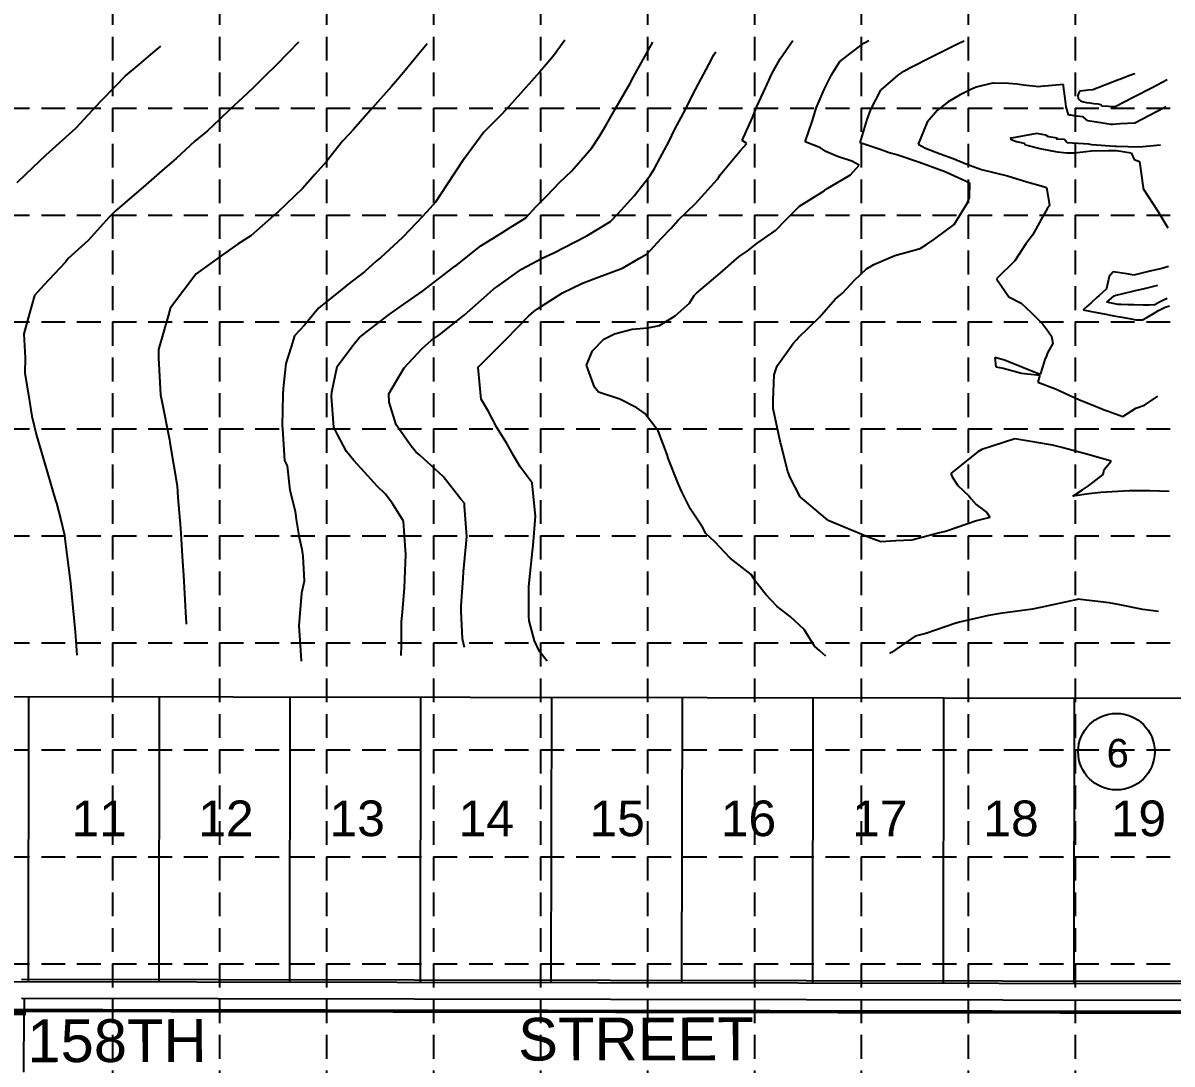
# Model space of a CAD drawing. Extents: x 626 to 3511, y 2890 to 4695.
# Drawn here: x 1491 to 1974.4, y 3975.2 to 4413.3 of the extents above; entities that cross this region are included whole.
import ezdxf
from ezdxf.enums import TextEntityAlignment as Align

# ---------------------------------------------------------------- set-up
doc = ezdxf.new("R2010")
doc.units = 0
doc.header["$LTSCALE"] = 100
doc.header["$MEASUREMENT"] = 0
doc.linetypes.add('HIDDEN', pattern=[0.375, 0.25, -0.125])
for name, color, linetype in [('$-BNDY', 6, 'CONTINUOUS'), ('$-LOTS', 4, 'CONTINUOUS'), ('DG-XCONTOURS', 9, 'CONTINUOUS'), ('DG-XIDX_CONTOURS', 2, 'CONTINUOUS'), ('FG-STNAME', 5, 'CONTINUOUS'), ('GRID', 254, 'HIDDEN'), ('P-P', 3, 'CONTINUOUS'), ('PSW-LOTNUM', 7, 'CONTINUOUS'), ('PSWDGC-NEW_STORM', 2, 'CONTINUOUS'), ('PSWDGC-PAVING', 3, 'CONTINUOUS')]:
    doc.layers.add(name, color=color, linetype=linetype)
doc.styles.get("Standard").update_dxf_attribs({"font": 'ARIAL.TTF'})

msp = doc.modelspace()

# ---------------------------------------------------------------- linework, layer by layer
at = {"layer": '$-BNDY', "color": 7}
msp.add_line((1978.29, 4129.03), (878.29, 4130.68), dxfattribs=at)
at = {"layer": '$-LOTS', "color": 7}
for p, q in [((1493.29, 4129.76), (1493.11, 4009.76)), ((1548.29, 4129.68), (1548.11, 4009.68)), ((1603.29, 4129.59), (1603.11, 4009.59)), ((1658.29, 4129.51), (1658.11, 4009.51)), ((1713.29, 4129.43), (1713.11, 4009.43)), ((1768.29, 4129.35), (1768.11, 4009.35)), ((1823.29, 4129.26), (1823.11, 4009.26)), ((1878.29, 4129.18), (1878.11, 4009.18)), ((1933.29, 4129.1), (1933.11, 4009.1)), ((2032.27, 4008.95), (953.11, 4010.57))]:
    msp.add_line(p, q, dxfattribs=at)
at = {"layer": 'DG-XCONTOURS', "color": 43}
for p, q in [((1606.88, 4405.18, 1149), (1602.79, 4400.94, 1149)), ((1660.98, 4404.52, 1148), (1657.6, 4400.28, 1148)), ((1718.91, 4406.06, 1147), (1714.15, 4399.39, 1147)), ((1753.38, 4400.48, 1146), (1756.01, 4405.22, 1146)), ((1809.62, 4398.13, 1144), (1814.83, 4405.91, 1144)), ((1843.13, 4403.53, 1143), (1844.76, 4404.77, 1143)), ((1844.76, 4404.77, 1143), (1846.9, 4405.93, 1143)), ((1873.77, 4399.28, 1142), (1884.98, 4404.9, 1142)), ((1884.98, 4404.9, 1142), (1887.03, 4405.75, 1142)), ((1602.79, 4400.94, 1149), (1597.18, 4395.27, 1149)), ((1657.6, 4400.28, 1148), (1651.02, 4392.47, 1148)), ((1747.18, 4389.28, 1146), (1753.38, 4400.48, 1146)), ((1834.62, 4397.09, 1143), (1843.13, 4403.53, 1143)), ((1597.18, 4395.27, 1149), (1593.04, 4391.1, 1149)), ((1711.09, 4395.75, 1147), (1708.39, 4392.65, 1147)), ((1714.15, 4399.39, 1147), (1711.09, 4395.75, 1147)), ((1806.13, 4391.93, 1144), (1809.62, 4398.13, 1144)), ((1831.21, 4391.4, 1143), (1834.62, 4397.09, 1143)), ((1864.06, 4394.39, 1142), (1873.77, 4399.28, 1142)), ((1593.04, 4391.1, 1149), (1587.79, 4386.04, 1149)), ((1651.02, 4392.47, 1148), (1647.8, 4388.63, 1148)), ((1708.39, 4392.65, 1147), (1702.57, 4386.06, 1147)), ((1803.45, 4386.03, 1144), (1806.13, 4391.93, 1144)), ((1828.07, 4385.26, 1143), (1831.21, 4391.4, 1143)), ((1851.93, 4385.01, 1142), (1859.25, 4391.26, 1142)), ((1859.25, 4391.26, 1142), (1861.58, 4393.03, 1142)), ((1861.58, 4393.03, 1142), (1864.06, 4394.39, 1142)), ((1955.53, 4390.67, 1142), (1952.47, 4389.52, 1142)), ((1958.21, 4391.66, 1142), (1955.53, 4390.67, 1142)), ((1958.73, 4391.83, 1142), (1958.21, 4391.66, 1142)), ((1587.79, 4386.04, 1149), (1583.33, 4381.75, 1149)), ((1645.99, 4386.52, 1148), (1637.98, 4377.58, 1148)), ((1647.8, 4388.63, 1148), (1645.99, 4386.52, 1148)), ((1702.57, 4386.06, 1147), (1695.69, 4378.36, 1147)), ((1740.09, 4377.04, 1146), (1745.81, 4386.7, 1146)), ((1745.81, 4386.7, 1146), (1746.68, 4388.38, 1146)), ((1746.68, 4388.38, 1146), (1747.18, 4389.28, 1146)), ((1799.57, 4377.9, 1144), (1803.45, 4386.03, 1144)), ((1824.76, 4377.37, 1143), (1828.07, 4385.26, 1143)), ((1847.74, 4376.88, 1142), (1851.93, 4385.01, 1142)), ((1889.54, 4385.18, 1141), (1885, 4382.84, 1141)), ((1892.06, 4386.31, 1141), (1889.54, 4385.18, 1141)), ((1898.91, 4387.91, 1141), (1892.06, 4386.31, 1141)), ((1899.38, 4387.98, 1141), (1898.91, 4387.91, 1141)), ((1905.61, 4387.82, 1141), (1899.38, 4387.98, 1141)), ((1909.31, 4387.5, 1141), (1905.61, 4387.82, 1141)), ((1911.96, 4387.06, 1141), (1909.31, 4387.5, 1141)), ((1917.15, 4386.52, 1141), (1911.96, 4387.06, 1141)), ((1918.39, 4386.45, 1141), (1917.15, 4386.52, 1141)), ((1919.22, 4386.48, 1141), (1918.39, 4386.45, 1141)), ((1928.73, 4387.37, 1141), (1919.22, 4386.48, 1141)), ((1928.77, 4387.05, 1141), (1928.73, 4387.37, 1141)), ((1928.81, 4386.66, 1141), (1928.77, 4387.05, 1141)), ((1929.34, 4382.42, 1141), (1928.81, 4386.66, 1141)), ((1941.1, 4385.15, 1142), (1938.96, 4384.92, 1142)), ((1945.47, 4386.8, 1142), (1941.1, 4385.15, 1142)), ((1946.82, 4387.31, 1142), (1945.47, 4386.8, 1142)), ((1951.97, 4389.32, 1142), (1946.82, 4387.31, 1142)), ((1952.47, 4389.52, 1142), (1951.97, 4389.32, 1142)), ((1958.33, 4382.16, 1142), (1966.05, 4386.09, 1142)), ((1966.05, 4386.09, 1142), (1972.34, 4389.47, 1142)), ((1583.33, 4381.75, 1149), (1578.21, 4376.93, 1149)), ((1885, 4382.84, 1141), (1880.2, 4380.04, 1141)), ((1929.8, 4379.3, 1141), (1929.34, 4382.42, 1141)), ((1935.33, 4384.27, 1142), (1934.85, 4382.68, 1142)), ((1934.85, 4382.68, 1142), (1934.97, 4381.3, 1142)), ((1934.97, 4381.3, 1142), (1935.99, 4380.53, 1142)), ((1935.49, 4384.47, 1142), (1935.33, 4384.27, 1142)), ((1935.69, 4384.56, 1142), (1935.49, 4384.47, 1142)), ((1938.23, 4384.85, 1142), (1935.69, 4384.56, 1142)), ((1935.99, 4380.53, 1142), (1936.61, 4380.26, 1142)), ((1936.61, 4380.26, 1142), (1938.43, 4379.73, 1142)), ((1938.96, 4384.92, 1142), (1938.23, 4384.85, 1142)), ((1950.58, 4378.18, 1142), (1958.33, 4382.16, 1142)), ((1578.21, 4376.93, 1149), (1573.64, 4372.58, 1149)), ((1637.98, 4377.58, 1148), (1629.86, 4368.35, 1148)), ((1693.94, 4376.53, 1147), (1692.32, 4374.82, 1147)), ((1695.69, 4378.36, 1147), (1693.94, 4376.53, 1147)), ((1736.06, 4369.83, 1146), (1740.09, 4377.04, 1146)), ((1797.96, 4373.44, 1144), (1799.57, 4377.9, 1144)), ((1823.2, 4372.24, 1143), (1824.76, 4377.37, 1143)), ((1846.17, 4372.63, 1142), (1847.74, 4376.88, 1142)), ((1875.71, 4376.62, 1141), (1871.35, 4371.46, 1141)), ((1880.2, 4380.04, 1141), (1875.71, 4376.62, 1141)), ((1929.97, 4377.97, 1141), (1929.8, 4379.3, 1141)), ((1930.95, 4374.66, 1141), (1929.97, 4377.97, 1141)), ((1938.43, 4379.73, 1142), (1939.86, 4379.64, 1142)), ((1939.86, 4379.64, 1142), (1941.53, 4379.4, 1142)), ((1941.53, 4379.4, 1142), (1943.17, 4379.19, 1142)), ((1943.17, 4379.19, 1142), (1944.46, 4378.95, 1142)), ((1944.46, 4378.95, 1142), (1944.96, 4378.46, 1142)), ((1944.96, 4378.46, 1142), (1950.58, 4378.18, 1142)), ((1971.15, 4377.57, 1141), (1958.84, 4371.1, 1141)), ((1971.9, 4377.96, 1141), (1971.15, 4377.57, 1141)), ((1573.64, 4372.58, 1149), (1568.6, 4367.84, 1149)), ((1692.32, 4374.82, 1147), (1684.9, 4367.26, 1147)), ((1793.58, 4363.86, 1144), (1797.96, 4373.44, 1144)), ((1820.13, 4363.3, 1143), (1823.2, 4372.24, 1143)), ((1843.16, 4362.81, 1142), (1846.17, 4372.63, 1142)), ((1871.35, 4371.46, 1141), (1867.7, 4362.29, 1141)), ((1930.99, 4374.54, 1141), (1930.95, 4374.66, 1141)), ((1931.07, 4374.51, 1141), (1930.99, 4374.54, 1141)), ((1931.85, 4374.4, 1141), (1931.07, 4374.51, 1141)), ((1933.97, 4374.03, 1141), (1931.85, 4374.4, 1141)), ((1934.26, 4374, 1141), (1933.97, 4374.03, 1141)), ((1937.1, 4373.72, 1141), (1934.26, 4374, 1141)), ((1937.23, 4373.6, 1141), (1937.1, 4373.72, 1141)), ((1938.11, 4372.85, 1141), (1937.23, 4373.6, 1141)), ((1938.12, 4372.84, 1141), (1938.11, 4372.85, 1141)), ((1938.17, 4372.81, 1141), (1938.12, 4372.84, 1141)), ((1939.06, 4372.14, 1141), (1938.17, 4372.81, 1141)), ((1945.34, 4371.16, 1141), (1939.06, 4372.14, 1141)), ((1948.72, 4370.57, 1141), (1945.34, 4371.16, 1141)), ((1949.58, 4370.52, 1141), (1948.72, 4370.57, 1141)), ((1952.76, 4370.76, 1141), (1949.58, 4370.52, 1141)), ((1958.84, 4371.1, 1141), (1952.76, 4370.76, 1141)), ((1568.6, 4367.84, 1149), (1563.35, 4363.53, 1149)), ((1628.2, 4366.51, 1148), (1625.47, 4363.52, 1148)), ((1629.86, 4368.35, 1148), (1628.2, 4366.51, 1148)), ((1684.9, 4367.26, 1147), (1676.69, 4356.26, 1147)), ((1730.35, 4360.66, 1146), (1733.6, 4365.64, 1146)), ((1733.6, 4365.64, 1146), (1736.06, 4369.83, 1146)), ((1563.35, 4363.53, 1149), (1555.44, 4356.3, 1149)), ((1625.47, 4363.52, 1148), (1618.75, 4354.93, 1148)), ((1792.79, 4359.51, 1144), (1795.56, 4362.52, 1144)), ((1795.56, 4362.52, 1144), (1793.58, 4363.86, 1144)), ((1826.49, 4360.71, 1143), (1820.13, 4363.3, 1143)), ((1851.63, 4360.03, 1142), (1843.16, 4362.81, 1142)), ((1867.7, 4362.29, 1141), (1870.67, 4360.52, 1141)), ((1555.44, 4356.3, 1149), (1549.51, 4351.12, 1149)), ((1676.63, 4356.18, 1147), (1669.03, 4344.8, 1147)), ((1676.66, 4356.23, 1147), (1676.63, 4356.18, 1147)), ((1676.69, 4356.26, 1147), (1676.66, 4356.23, 1147)), ((1725.75, 4355.36, 1146), (1730.35, 4360.66, 1146)), ((1784.39, 4349.34, 1144), (1792.79, 4359.51, 1144)), ((1828.79, 4359.25, 1143), (1826.49, 4360.71, 1143)), ((1833.75, 4357.08, 1143), (1828.79, 4359.25, 1143)), ((1839.7, 4355.15, 1143), (1833.75, 4357.08, 1143)), ((1855.37, 4358.69, 1142), (1851.63, 4360.03, 1142)), ((1858.6, 4357.84, 1142), (1855.37, 4358.69, 1142)), ((1868.2, 4354.55, 1142), (1858.6, 4357.84, 1142)), ((1870.67, 4360.52, 1141), (1876.9, 4358.23, 1141)), ((1876.9, 4358.23, 1141), (1882.36, 4356.29, 1141)), ((1882.36, 4356.29, 1141), (1888.14, 4353.87, 1141)), ((1549.51, 4351.12, 1149), (1542.68, 4345.15, 1149)), ((1618.75, 4354.93, 1148), (1613.72, 4349.48, 1148)), ((1721.81, 4350.95, 1146), (1725.75, 4355.36, 1146)), ((1839.2, 4349.41, 1143), (1842.77, 4353.38, 1143)), ((1842.77, 4353.38, 1143), (1839.7, 4355.15, 1143)), ((1879.27, 4350.5, 1142), (1868.2, 4354.55, 1142)), ((1888.14, 4353.87, 1141), (1894.33, 4351.62, 1141)), ((1894.33, 4351.62, 1141), (1905.28, 4348.91, 1141)), ((1613.72, 4349.48, 1148), (1608.6, 4343.57, 1148)), ((1716.71, 4346.08, 1146), (1721.81, 4350.95, 1146)), ((1773.97, 4337.24, 1144), (1783.04, 4347.45, 1144)), ((1783.04, 4347.45, 1144), (1783.67, 4348.23, 1144)), ((1783.67, 4348.23, 1144), (1784.39, 4349.34, 1144)), ((1828.96, 4343.35, 1143), (1839.2, 4349.41, 1143)), ((1879.35, 4350.44, 1142), (1879.27, 4350.5, 1142)), ((1879.57, 4350.34, 1142), (1879.35, 4350.44, 1142)), ((1889.38, 4345.92, 1142), (1879.57, 4350.34, 1142)), ((1905.28, 4348.91, 1141), (1906.98, 4348.37, 1141)), ((1906.98, 4348.37, 1141), (1913.42, 4346.38, 1141)), ((1913.42, 4346.38, 1141), (1919.44, 4344.75, 1141)), ((1542.68, 4345.15, 1149), (1533.65, 4337.51, 1149)), ((1608.6, 4343.57, 1148), (1598.39, 4333.83, 1148)), ((1669.03, 4344.8, 1147), (1664.53, 4337.88, 1147)), ((1711.58, 4340.62, 1146), (1716.71, 4346.08, 1146)), ((1817.7, 4336.22, 1143), (1828.15, 4342.69, 1143)), ((1828.15, 4342.69, 1143), (1828.37, 4342.89, 1143)), ((1828.37, 4342.89, 1143), (1828.96, 4343.35, 1143)), ((1889.19, 4339.82, 1142), (1889.38, 4345.92, 1142)), ((1919.44, 4344.75, 1141), (1921.59, 4344.01, 1141)), ((1921.59, 4344.01, 1141), (1921.86, 4342.54, 1141)), ((1921.86, 4342.54, 1141), (1922.84, 4336.52, 1141)), ((1533.65, 4337.51, 1149), (1529.8, 4334.08, 1149)), ((1664.53, 4337.88, 1147), (1660.84, 4333.74, 1147)), ((1706.95, 4336.07, 1146), (1711.58, 4340.62, 1146)), ((1766.65, 4330.28, 1144), (1773.97, 4337.24, 1144)), ((1882.72, 4328.46, 1142), (1888.36, 4337.56, 1142)), ((1888.36, 4337.56, 1142), (1889.19, 4339.82, 1142)), ((1529.8, 4334.08, 1149), (1527.22, 4331.56, 1149)), ((1597.72, 4333.27, 1148), (1586.84, 4323.68, 1148)), ((1598.39, 4333.83, 1148), (1597.72, 4333.27, 1148)), ((1660.84, 4333.74, 1147), (1656.74, 4329.28, 1147)), ((1702.56, 4331.32, 1146), (1706.95, 4336.07, 1146)), ((1811.92, 4330.42, 1143), (1817.7, 4336.22, 1143)), ((1921.96, 4335.08, 1141), (1919.2, 4330.39, 1141)), ((1922.84, 4336.52, 1141), (1921.96, 4335.08, 1141)), ((1527.22, 4331.56, 1149), (1518.46, 4321.77, 1149)), ((1656.74, 4329.28, 1147), (1650.62, 4323.06, 1147)), ((1692.4, 4324.95, 1146), (1696.01, 4327.15, 1146)), ((1696.01, 4327.15, 1146), (1702.56, 4331.32, 1146)), ((1763.6, 4326.84, 1144), (1766.65, 4330.28, 1144)), ((1807.54, 4325.92, 1143), (1811.92, 4330.42, 1143)), ((1874.67, 4322.49, 1142), (1882.72, 4328.46, 1142)), ((1918.74, 4329.35, 1141), (1915.7, 4324.01, 1141)), ((1918.82, 4329.55, 1141), (1918.74, 4329.35, 1141)), ((1919.2, 4330.39, 1141), (1918.82, 4329.55, 1141)), ((1586.84, 4323.68, 1148), (1581.53, 4320.4, 1148)), ((1650.62, 4323.06, 1147), (1641.4, 4314.39, 1147)), ((1683.58, 4319.45, 1146), (1692.4, 4324.95, 1146)), ((1753.67, 4316.06, 1144), (1759.53, 4322.59, 1144)), ((1759.53, 4322.59, 1144), (1763.6, 4326.84, 1144)), ((1799.7, 4320.42, 1143), (1807.54, 4325.92, 1143)), ((1871.2, 4320.11, 1142), (1874.67, 4322.49, 1142)), ((1915.7, 4324.01, 1141), (1912.91, 4320.34, 1141)), ((1518.46, 4321.77, 1149), (1510, 4314.18, 1149)), ((1581.53, 4320.4, 1148), (1575.38, 4316.04, 1148)), ((1673.25, 4311.26, 1146), (1683.58, 4319.45, 1146)), ((1795.64, 4317.25, 1143), (1799.7, 4320.42, 1143)), ((1857.78, 4315.4, 1142), (1868.49, 4318.44, 1142)), ((1868.49, 4318.44, 1142), (1871.2, 4320.11, 1142)), ((1912.91, 4320.34, 1141), (1908.3, 4313.2, 1141)), ((1508.81, 4312.64, 1149), (1506.47, 4310.1, 1149)), ((1510, 4314.18, 1149), (1508.81, 4312.64, 1149)), ((1575.38, 4316.04, 1148), (1563.91, 4307.73, 1148)), ((1639.65, 4313.02, 1147), (1634.86, 4308.63, 1147)), ((1641.4, 4314.39, 1147), (1639.65, 4313.02, 1147)), ((1743.29, 4310.07, 1144), (1750.36, 4314.25, 1144)), ((1750.36, 4314.25, 1144), (1753.67, 4316.06, 1144)), ((1784.37, 4307.99, 1143), (1792.3, 4315.02, 1143)), ((1792.3, 4315.02, 1143), (1795.64, 4317.25, 1143)), ((1848.93, 4311.61, 1142), (1857.78, 4315.4, 1142)), ((1908.3, 4313.2, 1141), (1900.54, 4305.6, 1141)), ((1506.47, 4310.1, 1149), (1499.76, 4303.01, 1149)), ((1563.89, 4307.71, 1148), (1553.52, 4294.02, 1148)), ((1563.91, 4307.73, 1148), (1563.89, 4307.71, 1148)), ((1634.86, 4308.63, 1147), (1627.65, 4303.22, 1147)), ((1659.08, 4300.35, 1146), (1671.86, 4310.18, 1146)), ((1671.86, 4310.18, 1146), (1672.69, 4310.87, 1146)), ((1672.69, 4310.87, 1146), (1673.25, 4311.26, 1146)), ((1731.16, 4305.65, 1144), (1738.32, 4308.32, 1144)), ((1738.32, 4308.32, 1144), (1743.29, 4310.07, 1144)), ((1774.35, 4299.55, 1143), (1784.37, 4307.99, 1143)), ((1840.82, 4305.04, 1142), (1845.88, 4309.87, 1142)), ((1845.88, 4309.87, 1142), (1848.93, 4311.61, 1142)), ((1499.76, 4303.01, 1149), (1495.86, 4298.64, 1149)), ((1627.65, 4303.22, 1147), (1626, 4301.8, 1147)), ((1718.04, 4299.7, 1144), (1726.39, 4303.72, 1144)), ((1726.39, 4303.72, 1144), (1731.16, 4305.65, 1144)), ((1835.74, 4299.56, 1142), (1840.82, 4305.04, 1142)), ((1900.54, 4305.6, 1141), (1902.41, 4302.92, 1141)), ((1902.41, 4302.92, 1141), (1905.74, 4298.03, 1141)), ((1962.34, 4301.41, 1139), (1968.54, 4302.88, 1139)), ((1495.86, 4298.64, 1149), (1493.25, 4289.68, 1149)), ((1626, 4301.8, 1147), (1615.37, 4293.23, 1147)), ((1649.83, 4293.97, 1146), (1659.08, 4300.35, 1146)), ((1707.51, 4293, 1144), (1718.04, 4299.7, 1144)), ((1771.44, 4295.39, 1143), (1773.44, 4298.53, 1143)), ((1773.44, 4298.53, 1143), (1774.35, 4299.55, 1143)), ((1832.67, 4297, 1142), (1835.74, 4299.56, 1142)), ((1905.74, 4298.03, 1141), (1911.01, 4295.41, 1141)), ((1946.98, 4295.73, 1139), (1950.05, 4298.49, 1139)), ((1950.05, 4298.49, 1139), (1950.81, 4298.67, 1139)), ((1950.81, 4298.67, 1139), (1952.78, 4299.14, 1139)), ((1952.78, 4299.14, 1139), (1959.67, 4300.77, 1139)), ((1959.67, 4300.77, 1139), (1962.34, 4301.41, 1139)), ((1552.98, 4293.19, 1148), (1552.27, 4290.51, 1148)), ((1553.52, 4294.02, 1148), (1552.98, 4293.19, 1148)), ((1615.37, 4293.23, 1147), (1609.4, 4286.05, 1147)), ((1645.03, 4290.61, 1146), (1649.83, 4293.97, 1146)), ((1765.34, 4290.08, 1143), (1771.44, 4295.39, 1143)), ((1826.17, 4289.54, 1142), (1832.67, 4297, 1142)), ((1911.01, 4295.41, 1141), (1915.17, 4291.51, 1141)), ((1951.65, 4294.87, 1139), (1946.98, 4295.73, 1139)), ((1952.95, 4294.81, 1139), (1951.65, 4294.87, 1139)), ((1955.84, 4294.7, 1139), (1952.95, 4294.81, 1139)), ((1957.58, 4294.63, 1139), (1955.84, 4294.7, 1139)), ((1958.36, 4294.61, 1139), (1957.58, 4294.63, 1139)), ((1962.24, 4294.47, 1139), (1958.36, 4294.61, 1139)), ((1964.86, 4294.54, 1139), (1962.24, 4294.47, 1139)), ((1967.19, 4294.68, 1139), (1964.86, 4294.54, 1139)), ((1969.11, 4295.8, 1139), (1967.19, 4294.68, 1139)), ((1970.32, 4296.37, 1139), (1969.11, 4295.8, 1139)), ((1972.34, 4297.39, 1139), (1970.32, 4296.37, 1139)), ((1493.25, 4289.68, 1149), (1491.33, 4282.49, 1149)), ((1552.27, 4290.51, 1148), (1548.06, 4275.94, 1148)), ((1634.18, 4282.2, 1146), (1645.03, 4290.61, 1146)), ((1694.28, 4280.18, 1144), (1703.69, 4289.91, 1144)), ((1703.69, 4289.91, 1144), (1705.93, 4291.82, 1144)), ((1705.93, 4291.82, 1144), (1707.51, 4293, 1144)), ((1758.74, 4285.94, 1143), (1765.34, 4290.08, 1143)), ((1817.11, 4280.82, 1142), (1826.17, 4289.54, 1142)), ((1915.17, 4291.51, 1141), (1920.02, 4286.57, 1141)), ((1609.4, 4286.05, 1147), (1605.22, 4281.69, 1147)), ((1739.9, 4282.4, 1143), (1747.31, 4284.45, 1143)), ((1747.31, 4284.45, 1143), (1753.91, 4284.99, 1143)), ((1753.91, 4284.99, 1143), (1758.74, 4285.94, 1143)), ((1920.02, 4286.57, 1141), (1921.76, 4284.28, 1141)), ((1921.76, 4284.28, 1141), (1923.68, 4281.51, 1141)), ((1491.33, 4282.49, 1149), (1491.91, 4272.36, 1149)), ((1605.22, 4281.69, 1147), (1603.83, 4277.01, 1147)), ((1630.23, 4278.09, 1146), (1632.47, 4280.82, 1146)), ((1632.47, 4280.82, 1146), (1634.18, 4282.2, 1146)), ((1682.59, 4268.63, 1144), (1694.28, 4280.18, 1144)), ((1730.54, 4275.32, 1143), (1735.44, 4280.19, 1143)), ((1735.44, 4280.19, 1143), (1739.9, 4282.4, 1143)), ((1815.1, 4278.36, 1142), (1816.41, 4279.95, 1142)), ((1816.41, 4279.95, 1142), (1817.11, 4280.82, 1142)), ((1923.68, 4281.51, 1141), (1924.23, 4278.45, 1141)), ((1548.06, 4275.94, 1148), (1548.03, 4272.37, 1148)), ((1603.83, 4277.01, 1147), (1601.64, 4270.03, 1147)), ((1623.15, 4268.68, 1146), (1630.23, 4278.09, 1146)), ((1728.04, 4269.28, 1143), (1730.54, 4275.32, 1143)), ((1808.26, 4268.99, 1142), (1815.1, 4278.36, 1142)), ((1922.07, 4274.47, 1141), (1921.68, 4273.22, 1141)), ((1924.23, 4278.45, 1141), (1922.07, 4274.47, 1141)), ((1491.91, 4272.36, 1149), (1491.8, 4265.94, 1149)), ((1548.03, 4272.37, 1148), (1548.81, 4256.74, 1148)), ((1601.64, 4270.03, 1147), (1600.42, 4259.41, 1147)), ((1731.39, 4260.06, 1143), (1728.04, 4269.28, 1143)), ((1807.07, 4265.24, 1142), (1808.26, 4268.99, 1142)), ((1903.92, 4271.32, 1141), (1899.93, 4272.54, 1141)), ((1899.93, 4272.54, 1141), (1900.29, 4268.53, 1141)), ((1918.5, 4265.48, 1141), (1903.92, 4271.32, 1141)), ((1920.07, 4268.93, 1141), (1919.92, 4268.44, 1141)), ((1920.97, 4271.63, 1141), (1920.07, 4268.93, 1141)), ((1921.68, 4273.22, 1141), (1920.97, 4271.63, 1141)), ((1491.8, 4265.94, 1149), (1493.24, 4256.75, 1149)), ((1620.96, 4257.91, 1146), (1623.15, 4268.68, 1146)), ((1682.51, 4268.55, 1144), (1682.54, 4268.58, 1144)), ((1682.53, 4268.35, 1144), (1682.51, 4268.55, 1144)), ((1683.74, 4255, 1144), (1682.53, 4268.35, 1144)), ((1682.54, 4268.58, 1144), (1682.59, 4268.63, 1144)), ((1806.61, 4254.55, 1142), (1807.07, 4265.24, 1142)), ((1900.29, 4268.53, 1141), (1903.45, 4267.99, 1141)), ((1903.45, 4267.99, 1141), (1911.07, 4265.9, 1141)), ((1911.07, 4265.9, 1141), (1918.8, 4265.03, 1141)), ((1918.8, 4265.03, 1141), (1918.02, 4262.12, 1141)), ((1918.9, 4265.38, 1141), (1918.5, 4265.48, 1141)), ((1919.92, 4268.44, 1141), (1918.9, 4265.38, 1141)), ((1600.42, 4259.41, 1147), (1600.25, 4256.78, 1147)), ((1733.1, 4257.94, 1143), (1731.39, 4260.06, 1143)), ((1918.02, 4262.12, 1141), (1925.44, 4259.29, 1141)), ((1925.44, 4259.29, 1141), (1932.7, 4255.89, 1141)), ((1493.24, 4256.75, 1149), (1494.74, 4247.89, 1149)), ((1548.81, 4256.74, 1148), (1549.45, 4254.12, 1148)), ((1600.25, 4256.78, 1147), (1600.07, 4243.87, 1147)), ((1620.8, 4256.12, 1146), (1620.96, 4257.91, 1146)), ((1621.83, 4243.19, 1146), (1620.8, 4256.12, 1146)), ((1686.78, 4249.8, 1144), (1683.74, 4255, 1144)), ((1742.09, 4254.98, 1143), (1733.1, 4257.94, 1143)), ((1749.28, 4251.34, 1143), (1742.09, 4254.98, 1143)), ((1806.63, 4250.99, 1142), (1806.61, 4254.55, 1142)), ((1932.7, 4255.89, 1141), (1936.24, 4254.48, 1141)), ((1936.24, 4254.48, 1141), (1942.28, 4252.03, 1141)), ((1962.85, 4252.43, 1141), (1968.52, 4256.28, 1141)), ((1549.45, 4254.12, 1148), (1552.6, 4237.89, 1148)), ((1690.3, 4243.06, 1144), (1686.78, 4249.8, 1144)), ((1752.57, 4248.93, 1143), (1749.28, 4251.34, 1143)), ((1809.67, 4236.56, 1142), (1806.63, 4250.99, 1142)), ((1942.28, 4252.03, 1141), (1945.95, 4250.44, 1141)), ((1945.95, 4250.44, 1141), (1947.54, 4249.89, 1141)), ((1947.54, 4249.89, 1141), (1953.8, 4247.69, 1141)), ((1953.8, 4247.69, 1141), (1959.2, 4251.13, 1141)), ((1959.2, 4251.13, 1141), (1962.85, 4252.43, 1141)), ((1494.74, 4247.89, 1149), (1496.66, 4239.76, 1149)), ((1758.21, 4241.65, 1143), (1752.57, 4248.93, 1143)), ((1600.07, 4243.87, 1147), (1600.21, 4242.55, 1147)), ((1600.21, 4242.55, 1147), (1600.95, 4229.15, 1147)), ((1623.31, 4240.1, 1146), (1621.83, 4243.19, 1146)), ((1627.05, 4232.94, 1146), (1623.31, 4240.1, 1146)), ((1694.58, 4236.33, 1144), (1690.3, 4243.06, 1144)), ((1762.1, 4231.29, 1143), (1758.21, 4241.65, 1143)), ((1496.66, 4239.76, 1149), (1500.11, 4227.82, 1149)), ((1552.6, 4237.89, 1148), (1552.76, 4237, 1148)), ((1552.76, 4237, 1148), (1552.82, 4236.68, 1148)), ((1552.82, 4236.68, 1148), (1555.81, 4218.58, 1148)), ((1697.43, 4231.29, 1144), (1694.58, 4236.33, 1144)), ((1809.78, 4236.14, 1142), (1809.67, 4236.56, 1142)), ((1812.82, 4224.61, 1142), (1809.78, 4236.14, 1142)), ((1898.76, 4235.23, 1142), (1894.39, 4233.77, 1142)), ((1908.3, 4238.23, 1142), (1898.76, 4235.23, 1142)), ((1917.63, 4236.81, 1142), (1908.3, 4238.23, 1142)), ((1924.19, 4235.58, 1142), (1917.63, 4236.81, 1142)), ((1928.1, 4234.7, 1142), (1924.19, 4235.58, 1142)), ((1630.22, 4229.24, 1146), (1627.05, 4232.94, 1146)), ((1700.12, 4226.52, 1144), (1697.43, 4231.29, 1144)), ((1762.26, 4230.6, 1143), (1762.1, 4231.29, 1143)), ((1762.3, 4230.47, 1143), (1762.26, 4230.6, 1143)), ((1766.59, 4219.47, 1143), (1762.3, 4230.47, 1143)), ((1892.77, 4232.84, 1142), (1889.39, 4230.19, 1142)), ((1894.39, 4233.77, 1142), (1892.77, 4232.84, 1142)), ((1939.51, 4231.51, 1142), (1928.1, 4234.7, 1142)), ((1948.9, 4228.83, 1142), (1939.51, 4231.51, 1142)), ((1500.11, 4227.82, 1149), (1501.17, 4224.38, 1149)), ((1600.95, 4229.15, 1147), (1602.07, 4226.98, 1147)), ((1602.07, 4226.98, 1147), (1603.25, 4216.64, 1147)), ((1634.62, 4224.28, 1146), (1630.22, 4229.24, 1146)), ((1705.27, 4219.77, 1144), (1700.12, 4226.52, 1144)), ((1889.39, 4230.19, 1142), (1881.43, 4223.73, 1142)), ((1945.42, 4223.29, 1142), (1945.86, 4225.43, 1142)), ((1945.86, 4225.43, 1142), (1948.9, 4228.83, 1142)), ((1501.17, 4224.38, 1149), (1504.65, 4212.28, 1149)), ((1640.13, 4218.18, 1146), (1634.62, 4224.28, 1146)), ((1813.8, 4221.99, 1142), (1812.82, 4224.61, 1142)), ((1818.05, 4213.82, 1142), (1813.8, 4221.99, 1142)), ((1881.43, 4223.73, 1142), (1881.96, 4222.33, 1142)), ((1881.96, 4222.33, 1142), (1884.35, 4218.65, 1142)), ((1939.3, 4218.51, 1142), (1945.42, 4223.29, 1142)), ((1555.81, 4218.58, 1148), (1556.07, 4213.64, 1148)), ((1603.25, 4216.64, 1147), (1605.51, 4207.86, 1147)), ((1643.31, 4215.15, 1146), (1640.13, 4218.18, 1146)), ((1706.38, 4208.38, 1144), (1705.27, 4219.77, 1144)), ((1768.24, 4215.99, 1143), (1766.59, 4219.47, 1143)), ((1771.84, 4208.69, 1143), (1768.24, 4215.99, 1143)), ((1884.35, 4218.65, 1142), (1888.93, 4214.26, 1142)), ((1932.72, 4214.13, 1142), (1936.76, 4216.8, 1142)), ((1936.76, 4216.8, 1142), (1939.3, 4218.51, 1142)), ((1944.49, 4215.77, 1142), (1939.43, 4215.09, 1142)), ((1956.38, 4216.42, 1142), (1944.49, 4215.77, 1142)), ((1965.17, 4216.35, 1142), (1956.38, 4216.42, 1142)), ((1973.24, 4216.08, 1142), (1965.17, 4216.35, 1142)), ((1504.65, 4212.28, 1149), (1505.07, 4211.2, 1149)), ((1505.07, 4211.2, 1149), (1506.84, 4204.2, 1149)), ((1556.07, 4213.64, 1148), (1557.26, 4200.67, 1148)), ((1646.39, 4211.05, 1146), (1643.31, 4215.15, 1146)), ((1651.07, 4203.63, 1146), (1646.39, 4211.05, 1146)), ((1829.44, 4204.18, 1142), (1818.05, 4213.82, 1142)), ((1888.93, 4214.26, 1142), (1889.95, 4213.06, 1142)), ((1889.95, 4213.06, 1142), (1892.09, 4210.69, 1142)), ((1939.43, 4215.09, 1142), (1932.72, 4214.13, 1142)), ((1605.51, 4207.86, 1147), (1605.89, 4204.33, 1147)), ((1706.66, 4205.77, 1144), (1706.38, 4208.38, 1144)), ((1776.82, 4201.08, 1143), (1771.84, 4208.69, 1143)), ((1892.09, 4210.69, 1142), (1896.52, 4207.28, 1142)), ((1896.52, 4207.28, 1142), (1897.78, 4205.14, 1142)), ((1506.84, 4204.2, 1149), (1508.48, 4197.8, 1149)), ((1605.89, 4204.33, 1147), (1607.15, 4196.75, 1147)), ((1651.78, 4193.46, 1146), (1651.07, 4203.63, 1146)), ((1705.62, 4193.45, 1144), (1706.66, 4205.77, 1144)), ((1829.59, 4204.06, 1142), (1829.44, 4204.18, 1142)), ((1829.72, 4203.99, 1142), (1829.59, 4204.06, 1142)), ((1847.26, 4196.68, 1142), (1829.72, 4203.99, 1142)), ((1892.13, 4203.72, 1142), (1879.49, 4199.41, 1142)), ((1897.78, 4205.14, 1142), (1892.13, 4203.72, 1142)), ((1508.48, 4197.8, 1149), (1508.65, 4196.25, 1149)), ((1557.26, 4200.67, 1148), (1558.1, 4186.72, 1148)), ((1607.15, 4196.75, 1147), (1608.35, 4191.89, 1147)), ((1778.31, 4198.39, 1143), (1776.82, 4201.08, 1143)), ((1782.1, 4194.9, 1143), (1778.31, 4198.39, 1143)), ((1851.87, 4194.92, 1142), (1847.26, 4196.68, 1142)), ((1876.6, 4198.75, 1142), (1865.02, 4195.62, 1142)), ((1878.51, 4199.15, 1142), (1876.6, 4198.75, 1142)), ((1879.49, 4199.41, 1142), (1878.51, 4199.15, 1142)), ((1508.65, 4196.25, 1149), (1510.93, 4177.5, 1149)), ((1608.35, 4191.89, 1147), (1608.73, 4188.91, 1147)), ((1652.11, 4189.63, 1146), (1651.78, 4193.46, 1146)), ((1705.38, 4190.97, 1144), (1705.62, 4193.45, 1144)), ((1788.51, 4188.11, 1143), (1782.1, 4194.9, 1143)), ((1858.25, 4195.33, 1142), (1851.87, 4194.92, 1142)), ((1865.02, 4195.62, 1142), (1858.25, 4195.33, 1142)), ((1608.73, 4188.91, 1147), (1609.33, 4178.38, 1147)), ((1651.69, 4179.26, 1146), (1652.11, 4189.63, 1146)), ((1704.04, 4179, 1144), (1705.38, 4190.97, 1144)), ((1797.35, 4181.18, 1143), (1788.51, 4188.11, 1143)), ((1558.1, 4186.72, 1148), (1558.54, 4180.87, 1148)), ((1510.93, 4177.5, 1149), (1511.5, 4171.53, 1149)), ((1558.54, 4180.87, 1148), (1559.55, 4162.82, 1148)), ((1609.33, 4178.38, 1147), (1608.22, 4173.33, 1147)), ((1651.47, 4175.48, 1146), (1651.69, 4179.26, 1146)), ((1703.77, 4176.08, 1144), (1704.04, 4179, 1144)), ((1799.38, 4178.17, 1143), (1797.35, 4181.18, 1143)), ((1803.59, 4172.83, 1143), (1799.38, 4178.17, 1143)), ((1608.22, 4173.33, 1147), (1607.33, 4163.1, 1147)), ((1650.73, 4165.56, 1146), (1651.47, 4175.48, 1146)), ((1703.87, 4163.74, 1144), (1703.77, 4176.08, 1144)), ((1808.32, 4167.68, 1143), (1803.59, 4172.83, 1143)), ((1511.5, 4171.53, 1149), (1512.97, 4157.03, 1149)), ((1813.77, 4163.53, 1143), (1808.32, 4167.68, 1143)), ((1934.65, 4170.75, 1143), (1919.05, 4167.26, 1143)), ((1934.98, 4170.81, 1143), (1934.65, 4170.75, 1143)), ((1935.92, 4170.7, 1143), (1934.98, 4170.81, 1143)), ((1947.93, 4169.31, 1143), (1935.92, 4170.7, 1143)), ((1951.74, 4168.53, 1143), (1947.93, 4169.31, 1143)), ((1962.22, 4166.44, 1143), (1951.74, 4168.53, 1143)), ((1559.55, 4162.82, 1148), (1559.65, 4160.93, 1148)), ((1607.33, 4163.1, 1147), (1607.07, 4159.67, 1147)), ((1650.27, 4161.17, 1146), (1650.73, 4165.56, 1146)), ((1703.95, 4161.78, 1144), (1703.87, 4163.74, 1144)), ((1819.71, 4158.1, 1143), (1813.77, 4163.53, 1143)), ((1897.16, 4163.92, 1143), (1884.97, 4161.1, 1143)), ((1902.07, 4164.76, 1143), (1897.16, 4163.92, 1143)), ((1915.75, 4166.61, 1143), (1902.07, 4164.76, 1143)), ((1919.05, 4167.26, 1143), (1915.75, 4166.61, 1143)), ((1968.71, 4165.62, 1143), (1962.22, 4166.44, 1143)), ((1559.65, 4160.93, 1148), (1559.68, 4160.36, 1148)), ((1607.07, 4159.67, 1147), (1607.7, 4149.32, 1147)), ((1650.3, 4151.56, 1146), (1650.27, 4161.17, 1146)), ((1706.24, 4153.3, 1144), (1703.95, 4161.78, 1144)), ((1823.95, 4151.05, 1143), (1819.71, 4158.1, 1143)), ((1883.83, 4160.82, 1143), (1870.86, 4156.32, 1143)), ((1884.17, 4160.91, 1143), (1883.83, 4160.82, 1143)), ((1884.97, 4161.1, 1143), (1884.17, 4160.91, 1143)), ((1512.97, 4157.03, 1149), (1513.63, 4147.21, 1149)), ((1708.34, 4148.76, 1144), (1706.24, 4153.3, 1144)), ((1866.4, 4155.28, 1143), (1856.41, 4148.41, 1143)), ((1870.86, 4156.32, 1143), (1866.4, 4155.28, 1143)), ((1607.7, 4149.32, 1147), (1608.04, 4144.8, 1147)), ((1650.05, 4147.12, 1146), (1650.3, 4151.56, 1146)), ((1711.56, 4144.77, 1144), (1708.34, 4148.76, 1144)), ((1826.22, 4149.14, 1143), (1823.95, 4151.05, 1143)), ((1828.79, 4146.83, 1143), (1826.22, 4149.14, 1143)), ((1856.13, 4148.33, 1143), (1855.63, 4147.93, 1143)), ((1856.41, 4148.41, 1143), (1856.13, 4148.33, 1143))]:
    msp.add_line(p, q, dxfattribs=at)
at = {"layer": 'DG-XIDX_CONTOURS', "color": 43}
for p, q in [((1539.85, 4395.79, 1150), (1544.76, 4399.96, 1150)), ((1544.76, 4399.96, 1150), (1549.01, 4403.45, 1150)), ((1779.49, 4395.75, 1145), (1781.71, 4399.8, 1145)), ((1781.71, 4399.8, 1145), (1782.51, 4401.1, 1145)), ((1534.06, 4391.05, 1150), (1539.85, 4395.79, 1150)), ((1775.2, 4387.6, 1145), (1779.49, 4395.75, 1145)), ((1529.88, 4386.69, 1150), (1534.06, 4391.05, 1150)), ((1523.54, 4380.18, 1150), (1529.88, 4386.69, 1150)), ((1768.84, 4375.3, 1145), (1773.91, 4385.24, 1145)), ((1773.91, 4385.24, 1145), (1775.2, 4387.6, 1145)), ((1513.4, 4369.2, 1150), (1523.54, 4380.18, 1150)), ((1765.16, 4368.31, 1145), (1768.84, 4375.3, 1145)), ((1500.73, 4357.8, 1150), (1513.16, 4368.99, 1150)), ((1513.16, 4368.99, 1150), (1513.3, 4369.11, 1150)), ((1513.3, 4369.11, 1150), (1513.4, 4369.2, 1150)), ((1762.85, 4363.6, 1145), (1765.16, 4368.31, 1145)), ((1917.53, 4366.75, 1140), (1906.85, 4364.84, 1140)), ((1918.28, 4366.66, 1140), (1917.53, 4366.75, 1140)), ((1919.8, 4366.4, 1140), (1918.28, 4366.66, 1140)), ((1921.29, 4366.12, 1140), (1919.8, 4366.4, 1140)), ((1922.51, 4365.35, 1140), (1921.29, 4366.12, 1140)), ((1758.92, 4356.2, 1145), (1762.85, 4363.6, 1145)), ((1906.68, 4364.82, 1140), (1906.37, 4364.68, 1140)), ((1906.37, 4364.68, 1140), (1906.8, 4364.21, 1140)), ((1906.85, 4364.84, 1140), (1906.68, 4364.82, 1140)), ((1906.8, 4364.21, 1140), (1908.52, 4363.55, 1140)), ((1908.52, 4363.55, 1140), (1908.97, 4363.37, 1140)), ((1908.97, 4363.37, 1140), (1912.24, 4362.63, 1140)), ((1912.24, 4362.63, 1140), (1912.74, 4362.02, 1140)), ((1912.74, 4362.02, 1140), (1918.76, 4360.51, 1140)), ((1926.19, 4364.78, 1140), (1922.51, 4365.35, 1140)), ((1925.67, 4364.36, 1140), (1926.19, 4364.78, 1140)), ((1929.14, 4364.2, 1140), (1925.67, 4364.36, 1140)), ((1929.57, 4363.7, 1140), (1929.14, 4364.2, 1140)), ((1929.67, 4363.68, 1140), (1929.57, 4363.7, 1140)), ((1930.34, 4362.81, 1140), (1929.67, 4363.68, 1140)), ((1939.39, 4362.23, 1140), (1930.34, 4362.81, 1140)), ((1940.68, 4361.97, 1140), (1939.39, 4362.23, 1140)), ((1950.44, 4361.27, 1140), (1940.68, 4361.97, 1140)), ((1951.12, 4361.23, 1140), (1950.44, 4361.27, 1140)), ((1960.75, 4360.95, 1140), (1951.12, 4361.23, 1140)), ((1962.18, 4361.15, 1140), (1960.75, 4360.95, 1140)), ((1969.59, 4361.88, 1140), (1962.18, 4361.15, 1140)), ((1492.23, 4349.67, 1150), (1500.73, 4357.8, 1150)), ((1756.74, 4351.97, 1145), (1758.92, 4356.2, 1145)), ((1918.76, 4360.51, 1140), (1926.15, 4359.07, 1140)), ((1926.15, 4359.07, 1140), (1930.25, 4358.66, 1140)), ((1930.25, 4358.66, 1140), (1933.4, 4358.62, 1140)), ((1933.4, 4358.62, 1140), (1940.6, 4359.45, 1140)), ((1940.6, 4359.45, 1140), (1947.65, 4359.59, 1140)), ((1947.65, 4359.59, 1140), (1951.08, 4359.57, 1140)), ((1951.08, 4359.57, 1140), (1957.22, 4358.59, 1140)), ((1957.22, 4358.59, 1140), (1958.5, 4355.88, 1140)), ((1754.94, 4349.12, 1145), (1756.74, 4351.97, 1145)), ((1958.5, 4355.88, 1140), (1960.74, 4355.04, 1140)), ((1960.74, 4355.04, 1140), (1962.24, 4343.87, 1140)), ((1488.59, 4346.14, 1150), (1492.23, 4349.67, 1150)), ((1748.17, 4340.56, 1145), (1754.94, 4349.12, 1145)), ((1962.24, 4343.87, 1140), (1962.34, 4343.64, 1140)), ((1962.34, 4343.64, 1140), (1962.48, 4343.4, 1140)), ((1962.48, 4343.4, 1140), (1968.47, 4334.14, 1140)), ((1741.26, 4332.95, 1145), (1748.17, 4340.56, 1145)), ((1738.21, 4329.8, 1145), (1741.26, 4332.95, 1145)), ((1968.47, 4334.14, 1140), (1972.62, 4327.03, 1140)), ((1728.16, 4323.74, 1145), (1738.21, 4329.8, 1145)), ((1714.38, 4316.61, 1145), (1727.64, 4323.42, 1145)), ((1727.64, 4323.42, 1145), (1728, 4323.63, 1145)), ((1728, 4323.63, 1145), (1728.16, 4323.74, 1145)), ((1700.68, 4309.64, 1145), (1709.39, 4314.32, 1145)), ((1709.39, 4314.32, 1145), (1714.38, 4316.61, 1145)), ((1690.39, 4302.3, 1145), (1700.68, 4309.64, 1145)), ((1949.7, 4308.5, 1140), (1947.94, 4306.55, 1140)), ((1955.47, 4307.68, 1140), (1949.7, 4308.5, 1140)), ((1956.33, 4307.61, 1140), (1955.47, 4307.68, 1140)), ((1958.31, 4307.11, 1140), (1956.33, 4307.61, 1140)), ((1964.6, 4308.65, 1140), (1958.31, 4307.11, 1140)), ((1970.09, 4310.01, 1140), (1964.6, 4308.65, 1140)), ((1973, 4310.76, 1140), (1970.09, 4310.01, 1140)), ((1947.11, 4302.87, 1140), (1946.86, 4301.73, 1140)), ((1947.94, 4306.55, 1140), (1947.11, 4302.87, 1140)), ((1676.61, 4290.31, 1145), (1687.5, 4299.96, 1145)), ((1687.5, 4299.96, 1145), (1689.15, 4301.44, 1145)), ((1689.15, 4301.44, 1145), (1690.39, 4302.3, 1145)), ((1943.74, 4298.53, 1140), (1942.82, 4297.7, 1140)), ((1946.75, 4301.22, 1140), (1943.74, 4298.53, 1140)), ((1946.86, 4301.73, 1140), (1946.75, 4301.22, 1140)), ((1938.43, 4293.76, 1140), (1937.03, 4292.5, 1140)), ((1940.38, 4295.51, 1140), (1938.43, 4293.76, 1140)), ((1942.82, 4297.7, 1140), (1940.38, 4295.51, 1140)), ((1970.09, 4292.98, 1140), (1971.57, 4293.63, 1140)), ((1971.57, 4293.63, 1140), (1973.4, 4294.31, 1140)), ((1666.43, 4282.22, 1145), (1676.61, 4290.31, 1145)), ((1937.03, 4292.5, 1140), (1939.16, 4292.1, 1140)), ((1939.16, 4292.1, 1140), (1943.52, 4291.29, 1140)), ((1943.52, 4291.29, 1140), (1945.84, 4290.86, 1140)), ((1945.84, 4290.86, 1140), (1950.02, 4290.08, 1140)), ((1950.02, 4290.08, 1140), (1952.51, 4289.62, 1140)), ((1952.51, 4289.62, 1140), (1956.52, 4288.87, 1140)), ((1956.52, 4288.87, 1140), (1959.19, 4288.37, 1140)), ((1959.19, 4288.37, 1140), (1961.98, 4288.34, 1140)), ((1961.98, 4288.34, 1140), (1963.79, 4289.33, 1140)), ((1963.79, 4289.33, 1140), (1965.24, 4290.18, 1140)), ((1965.24, 4290.18, 1140), (1966.94, 4291.15, 1140)), ((1966.94, 4291.15, 1140), (1968.69, 4292.26, 1140)), ((1968.69, 4292.26, 1140), (1970.09, 4292.98, 1140)), ((1658.91, 4276.36, 1145), (1662.93, 4279.83, 1145)), ((1662.93, 4279.83, 1145), (1666.43, 4282.22, 1145)), ((1651.32, 4268.17, 1145), (1658.91, 4276.36, 1145)), ((1644.93, 4257.17, 1145), (1651.32, 4268.17, 1145)), ((1645.1, 4253.75, 1145), (1644.93, 4257.17, 1145)), ((1648, 4244.23, 1145), (1645.1, 4253.75, 1145)), ((1654.27, 4235.19, 1145), (1648, 4244.23, 1145)), ((1656.31, 4232.86, 1145), (1654.27, 4235.19, 1145)), ((1657.94, 4231.36, 1145), (1656.31, 4232.86, 1145)), ((1667.8, 4222.45, 1145), (1657.94, 4231.36, 1145)), ((1675.24, 4212.97, 1145), (1667.8, 4222.45, 1145)), ((1676.71, 4211.26, 1145), (1675.24, 4212.97, 1145)), ((1676.8, 4209.9, 1145), (1676.71, 4211.26, 1145)), ((1677.75, 4197.16, 1145), (1676.8, 4209.9, 1145)), ((1677.47, 4194.16, 1145), (1677.75, 4197.16, 1145)), ((1676.39, 4182.34, 1145), (1677.47, 4194.16, 1145)), ((1676.14, 4179.56, 1145), (1676.39, 4182.34, 1145)), ((1675.33, 4167.98, 1145), (1676.14, 4179.56, 1145)), ((1675.39, 4165.74, 1145), (1675.33, 4167.98, 1145)), ((1675.84, 4154.14, 1145), (1675.39, 4165.74, 1145)), ((1676.8, 4150.51, 1145), (1675.84, 4154.14, 1145))]:
    msp.add_line(p, q, dxfattribs=at)
at = {"layer": 'GRID', "color": 252, "linetype": 'HIDDEN', "ltscale": 0.4}
for p, q in [((1528.71, 4647.46), (1528.71, 3072.26)), ((1573.71, 4647.46), (1573.71, 3072.26)), ((1618.71, 4647.46), (1618.71, 3072.26)), ((1663.71, 4647.46), (1663.71, 3072.26)), ((1708.71, 4647.46), (1708.71, 3072.26)), ((1753.71, 4647.46), (1753.71, 3072.26)), ((1798.71, 4647.46), (1798.71, 3072.26)), ((1843.71, 4647.46), (1843.71, 3072.26)), ((1888.71, 4647.46), (1888.71, 3072.26)), ((1933.71, 4647.46), (1933.71, 3072.26)), ((673.71, 4377.46), (3463.71, 4377.46)), ((673.71, 4332.46), (3463.71, 4332.46)), ((673.71, 4287.46), (3463.71, 4287.46)), ((673.71, 4242.46), (3463.71, 4242.46)), ((673.71, 4197.46), (3463.71, 4197.46)), ((673.71, 4152.46), (3463.71, 4152.46)), ((673.71, 4107.46), (3463.71, 4107.46)), ((673.71, 4062.46), (3463.71, 4062.46)), ((673.71, 4017.46), (3463.71, 4017.46))]:
    msp.add_line(p, q, dxfattribs=at)
at = {"layer": 'P-P', "color": 7, "const_width": 1.5}
msp.add_lwpolyline([(916.29, 4130.63), (916.14, 4028.63, 0.414214), (946.1, 3998.58), (2040.39, 3996.94, 0.377713), (2070.19, 4023.12, -0.13182), (2092.45, 4077.29, 0.164065), (2110.3, 4129.94), (2110.6, 4332.74)], format="xyb", dxfattribs=at)
at = {"layer": 'PSW-LOTNUM', "color": 7}
msp.add_circle((1951.06, 4106.66, -3298.91), 16.09, dxfattribs=at)
at = {"layer": 'PSWDGC-NEW_STORM', "color": 5}
for p, q in [((2027.28, 4009.96), (1490.3, 4010.76)), ((2027.26, 4001.96), (1490.29, 4002.76)), ((1491.54, 4002.76), (1491.53, 3996.76)), ((1491.28, 3997.76), (1491.24, 3971.76))]:
    msp.add_line(p, q, dxfattribs=at)
at = {"layer": 'PSWDGC-NEW_STORM', "color": 5, "const_width": 2}
msp.add_lwpolyline([(1492.28, 3996.76), (1475.66, 3996.79)], dxfattribs=at)
at = {"layer": 'PSWDGC-PAVING', "color": 7}
msp.add_line((2040.39, 3996.94), (946.1, 3998.58), dxfattribs=at)

# ---------------------------------------------------------------- texts
at = {"layer": 'FG-STNAME', "color": 7}
for s, p in [('158TH', (1492.83, 3976, -1542.01)), ('STREET', (1699.34, 3976.68, -1542.01))]:
    msp.add_text(s, height=18, rotation=0.1101, dxfattribs=at).set_placement(p)
at = {"layer": 'PSW-LOTNUM', "color": 7}
for s, height, p in [('6', 12, (1951.6, 4100.05, -3298.91)), ('11', 15, (1523.02, 4071.11, -1649.45)), ('12', 15, (1576.38, 4071.11, -1649.45)), ('13', 15, (1631.61, 4071.11, -1649.45)), ('14', 15, (1685.91, 4071.11, -1649.45)), ('15', 15, (1741, 4071.11, -1649.45)), ('16', 15, (1796.24, 4071.11, -1649.45)), ('17', 15, (1851.47, 4071.11, -1649.45)), ('18', 15, (1906.7, 4071.11, -1649.45)), ('19', 15, (1960.3, 4071.11, -1649.45))]:
    msp.add_text(s, height=height, dxfattribs=at).set_placement(p, align=Align.CENTER)

doc.saveas('drawing.dxf')
